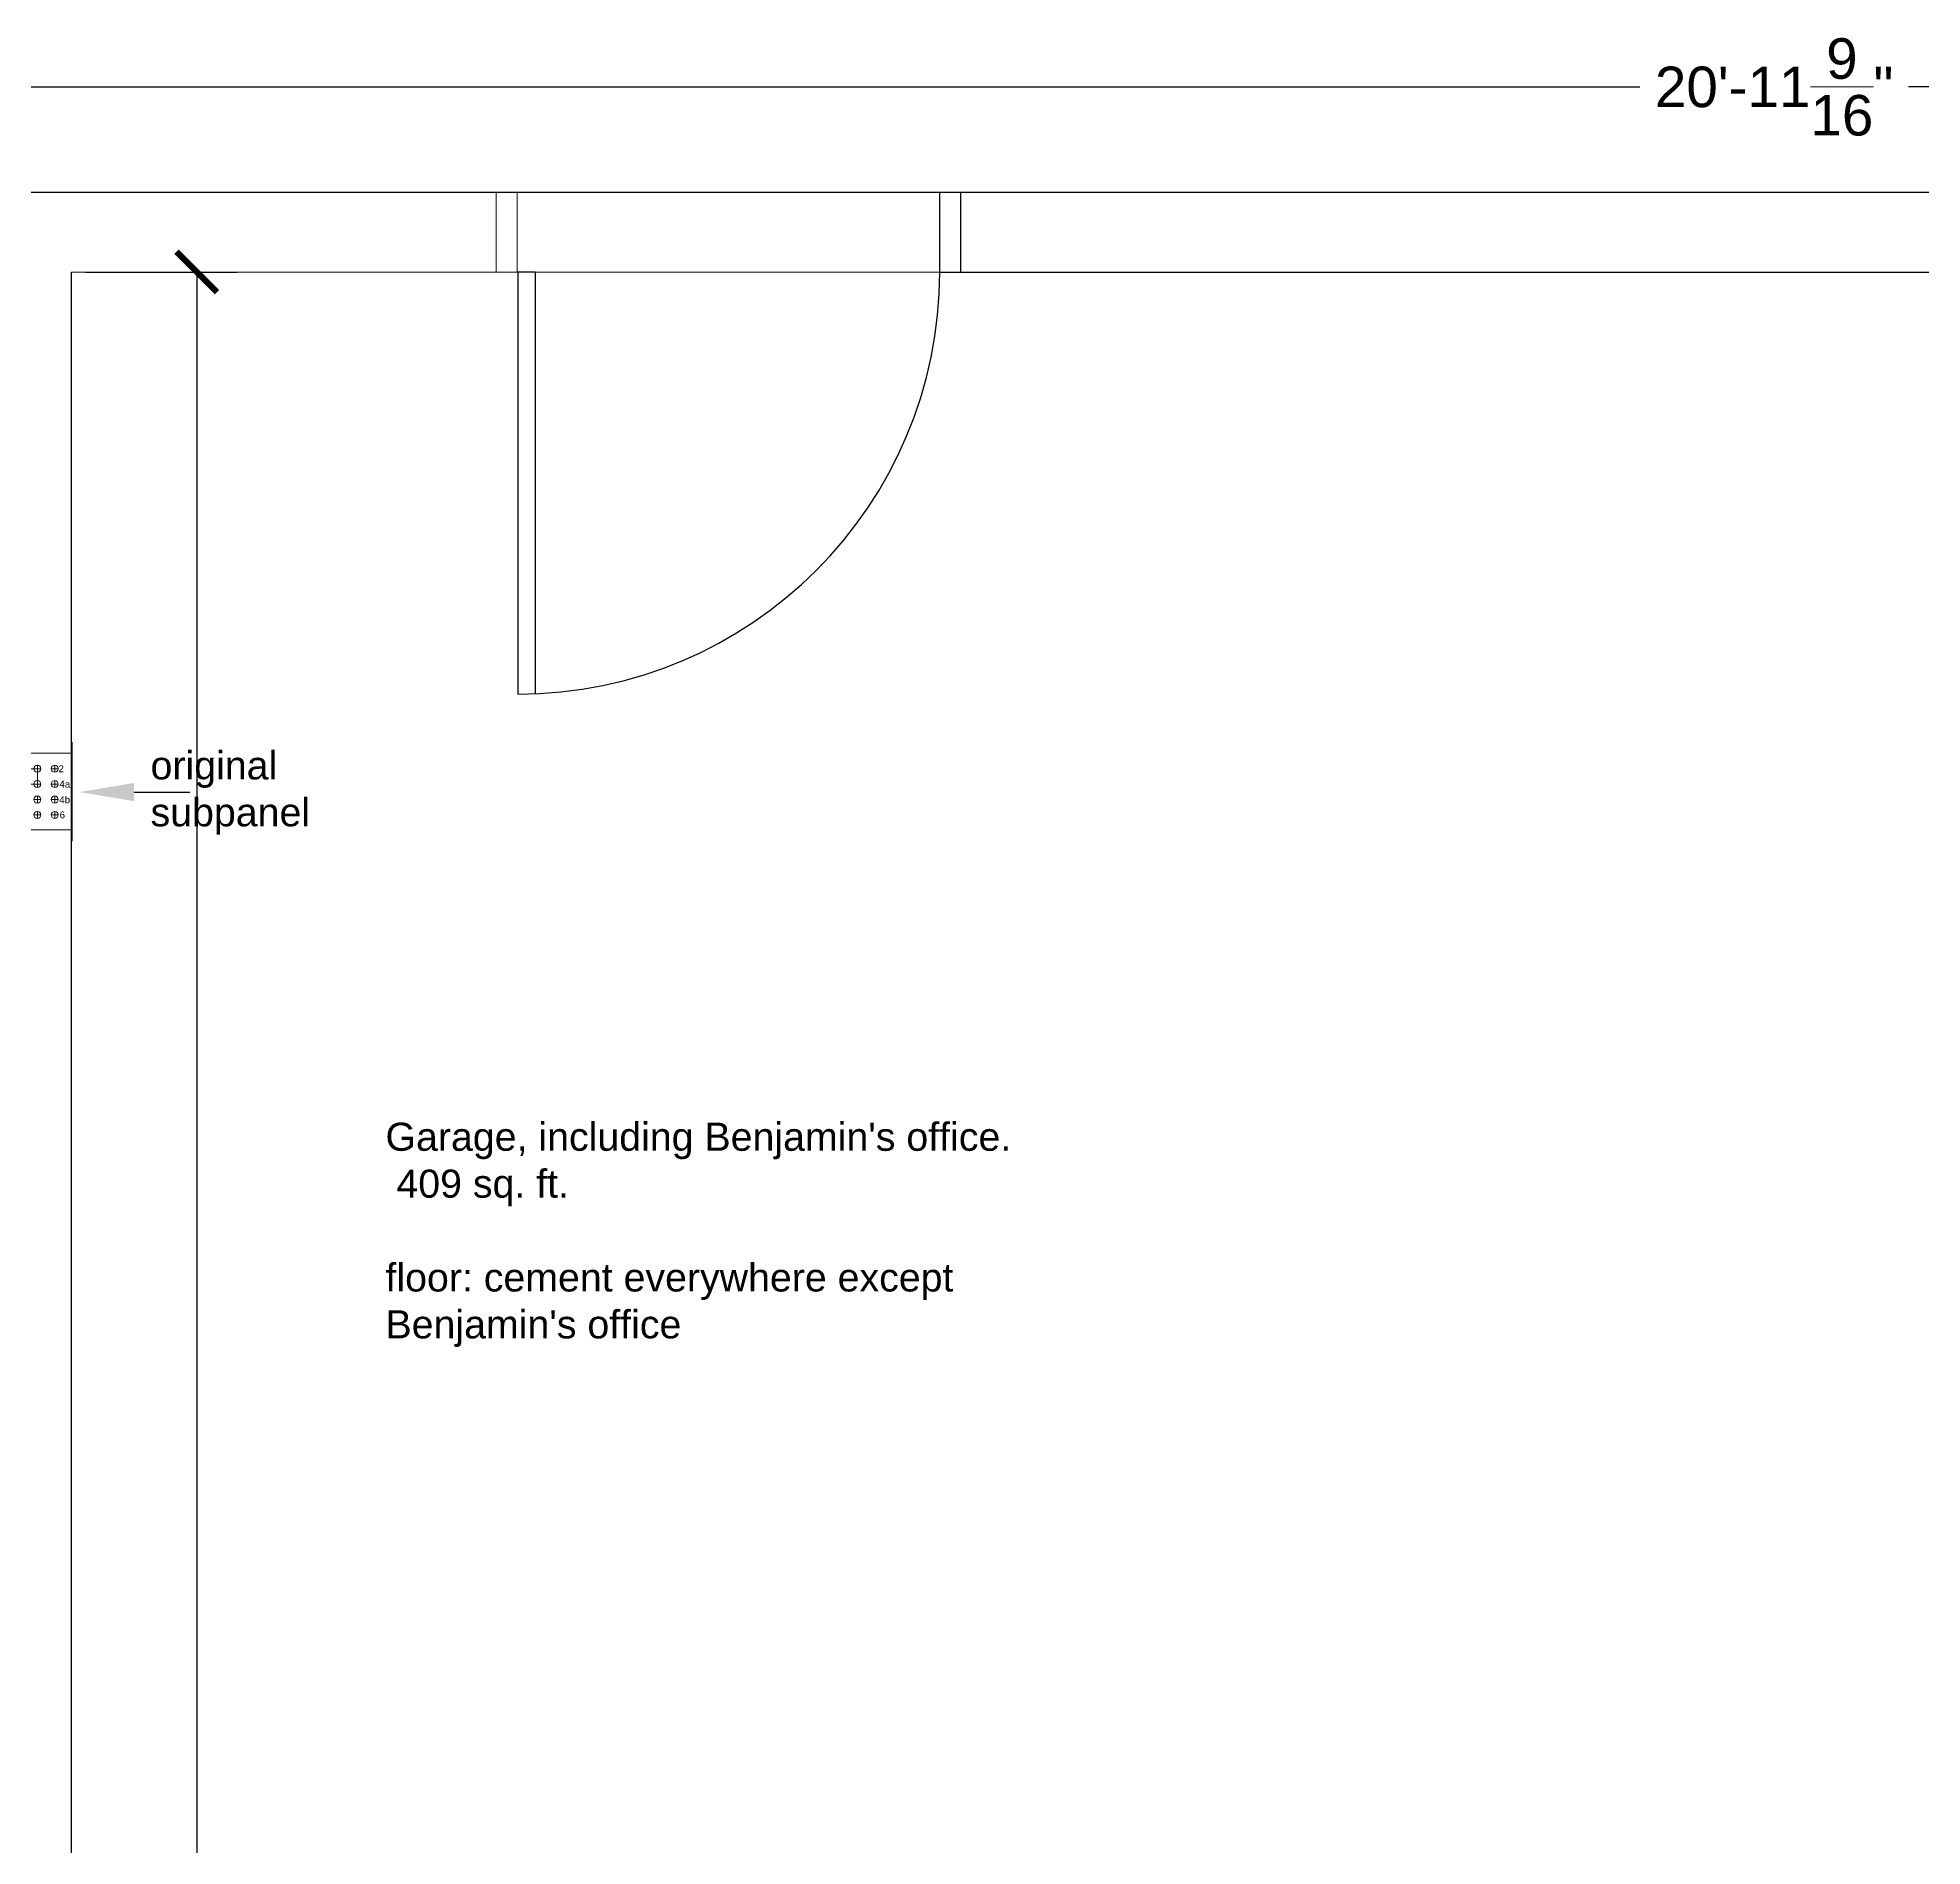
# Model space of a CAD drawing. Header units: inches. Extents: x -465 to -3, y 582 to 1088.
# Drawn here: x -270.5 to -136.5, y 959.8 to 1088.4 of the extents above; entities that cross this region are included whole.
import ezdxf

# ---------------------------------------------------------------- set-up
doc = ezdxf.new("R2010")
doc.units = ezdxf.units.IN
doc.header["$MEASUREMENT"] = 0
doc.layers.get('0').update_dxf_attribs({"color": 1, "lineweight": 9})
doc.layers.add('A-101-Floorplan-1st-floor', color=7, linetype='Continuous', lineweight=9)
doc.layers.add('A101-Dimensions', color=7, linetype='Continuous', lineweight=9)
doc.styles.add('Annotative', font='Arial.ttf')
doc.styles.add('Small', font='Arial.ttf')
doc.styles.get("Standard").update_dxf_attribs({"font": 'Arial.ttf', "height": 3})
doc.dimstyles.new('Annotative', dxfattribs={"dimtxt": 0.18, "dimasz": 0.18, "dimexe": 0.18, "dimexo": 0.0625, "dimgap": 0.09, "dimtad": 0, "dimtih": 1, "dimtoh": 1, "dimdec": 4, "dimzin": 0, "dimdsep": 46, "dimlunit": 4, "dimtxsty": 'Annotative', "dimblk": 'ARCHTICK', "dimblk1": 'ARCHTICK', "dimblk2": 'ARCHTICK', "dimcen": 0.09, "dimadec": 0, "dimazin": 0, "dimtfac": 1, "dimtdec": 4, "dimtofl": 0, "dimtmove": 0, "dimatfit": 3, "dimldrblk": 'ARCHTICK', "dimfxl": 1, "dimtolj": 1, "dimtzin": 0, "dimarcsym": 0})

# ---------------------------------------------------------------- blocks, each defined once
blk = doc.blocks.new('garage-door-exit-to-trailer')
at = {"layer": 'A-101-Floorplan-1st-floor', "lineweight": 30}
for p, q in [((0, 0), (0, -30)), ((1.25, 0), (0, 0)), ((1.25, 0), (1.25, -29.97))]:
    blk.add_line(p, q, dxfattribs=at)
blk.add_arc((0, 0), 30, 270, 0, dxfattribs=at)
blk = doc.blocks.new('original-sub-panel-55a')
at = {"layer": 'A-101-Floorplan-1st-floor', "lineweight": 5}
for p, q in [((-7.5, -11), (-7.5, 0)), ((-7.5, 0), (0, 0)), ((0, -12.62), (0, 1.62)), ((-5, -2.21), (-7.5, -2.21)), ((-5.5, -2.21), (-4.5, -2.21)), ((-5, -2.71), (-5, -1.71)), ((-5, -4.42), (-5, -2.21)), ((-3, -2.21), (-2, -2.21)), ((-2.5, -2.71), (-2.5, -1.71)), ((-7.5, -4.42), (-5, -4.42)), ((-5.5, -4.42), (-4.5, -4.42)), ((-5, -4.92), (-5, -3.92)), ((-3, -4.42), (-2, -4.42)), ((-2.5, -4.92), (-2.5, -3.92)), ((-5.5, -6.64), (-4.5, -6.64)), ((-5, -7.14), (-5, -6.14)), ((-3, -6.64), (-2, -6.64)), ((-2.5, -7.14), (-2.5, -6.14)), ((-5.5, -8.85), (-4.5, -8.85)), ((-5, -9.35), (-5, -8.35)), ((-3, -8.85), (-2, -8.85)), ((-2.5, -9.35), (-2.5, -8.35)), ((-7.5, -11), (0, -11))]:
    blk.add_line(p, q, dxfattribs=at)
for centre in [(-5, -2.21), (-2.5, -2.21), (-5, -4.42), (-2.5, -4.42), (-5, -6.64), (-2.5, -6.64), (-5, -8.85), (-2.5, -8.85)]:
    blk.add_circle(centre, 0.5, dxfattribs=at)
at = {"layer": 'A-101-Floorplan-1st-floor', "lineweight": 5, "style": 'Small'}
for s, p in [('2', (-1.97, -2.72)), ('1', (-7.21, -3.77)), ('4a', (-1.84, -4.93)), ('5', (-7.21, -6.99)), ('4b', (-1.85, -7.17)), ('7', (-7.13, -9.4)), ('6', (-1.8, -9.35))]:
    blk.add_text(s, height=1, dxfattribs=at).set_placement(p)
blk = doc.blocks.new('_ArchTick')
at = {"color": 0, "linetype": 'ByBlock', "lineweight": 30, "const_width": 0.15}
blk.add_lwpolyline([(-0.5, -0.5), (0.5, 0.5)], dxfattribs=at)
blk = doc.blocks.new('*D543')
at = {"layer": 'A101-Dimensions', "color": 0, "lineweight": -2, "transparency": 16777216}
for p, q in [((-267.07, 1071.75), (-256.29, 1071.75)), ((-259.17, 1071.75), (-259.17, 948.75)), ((-259.17, 816.03), (-259.17, 939.03)), ((-267.07, 816.03), (-256.29, 816.03))]:
    blk.add_line(p, q, dxfattribs=at)
at = {"layer": 'A101-Dimensions', "color": 0, "lineweight": -2, "transparency": 16777216, "xscale": 2.88, "yscale": 2.88, "zscale": 2.88}
for p, rotation in [((-259.17, 1071.75), 90), ((-259.17, 816.03), 270)]:
    blk.add_blockref('_ArchTick', p, dxfattribs=dict(at, rotation=rotation))
at = {"layer": 'A101-Dimensions', "color": 0, "lineweight": 5, "transparency": 16777216, "insert": (-259.17, 943.89), "char_height": 2.88, "attachment_point": 5, "style": 'Annotative'}
blk.add_mtext('\\A1;21\'-3{\\H1x;\\S3/4;}"', dxfattribs=at)
blk = doc.blocks.new('*D544')
at = {"layer": 'A101-Dimensions', "color": 0, "lineweight": -2, "transparency": 16777216}
for p, q in [((-272.82, 1078.44), (-272.82, 1087.79)), ((-21.26, 1078.44), (-21.26, 1087.79)), ((-272.82, 1084.91), (-156.59, 1084.91)), ((-21.26, 1084.91), (-137.48, 1084.91))]:
    blk.add_line(p, q, dxfattribs=at)
at = {"layer": 'A101-Dimensions', "color": 0, "lineweight": -2, "transparency": 16777216, "xscale": 2.88, "yscale": 2.88, "zscale": 2.88, "rotation": 180}
blk.add_blockref('_ArchTick', (-272.82, 1084.91), dxfattribs=at)
at = {"layer": 'A101-Dimensions', "color": 0, "lineweight": -2, "transparency": 16777216, "xscale": 2.88, "yscale": 2.88, "zscale": 2.88}
blk.add_blockref('_ArchTick', (-21.26, 1084.91), dxfattribs=at)
at = {"layer": 'A101-Dimensions', "color": 0, "lineweight": 5, "transparency": 16777216, "insert": (-147.04, 1084.91), "char_height": 2.88, "attachment_point": 5, "style": 'Annotative'}
blk.add_mtext('\\A1;20\'-11{\\H1x;\\S9/16;}"', dxfattribs=at)

msp = doc.modelspace()

# ---------------------------------------------------------------- linework, layer by layer
at = {"layer": 'A-101-Floorplan-1st-floor', "lineweight": -3}
for p, q in [((-272.81809, 1077.43729), (-21.25559, 1077.43729)), ((-206.35474, 1071.74979), (-206.35474, 1077.43729)), ((-204.85474, 1071.74979), (-204.85474, 1077.43729)), ((-268.06809, 816.03104), (-268.06809, 1071.74979)), ((-206.35474, 1071.74979), (-26.75559, 1071.74979))]:
    msp.add_line(p, q, dxfattribs=at)
at = {"layer": 'A-101-Floorplan-1st-floor', "lineweight": 5}
for p, q in [((-237.88059, 1071.74979), (-237.88059, 1077.43729)), ((-236.38059, 1071.74979), (-236.38059, 1077.43729)), ((-268.06809, 1071.74979), (-236.38059, 1071.74979)), ((-235.10074, 1071.74979), (-206.35474, 1071.74979))]:
    msp.add_line(p, q, dxfattribs=at)
at = {"layer": 'A-101-Floorplan-1st-floor', "lineweight": -2}
msp.add_lwpolyline([(-263.62431, 1034.77861), (-259.64868, 1034.77861)], dxfattribs=at)
at = {"layer": 'A-101-Floorplan-1st-floor', "lineweight": 5}
msp.add_solid([(-263.62431, 1034.13194), (-267.50431, 1034.77861), (-263.62431, 1035.42527)], dxfattribs=at)

# ---------------------------------------------------------------- block references
at = {"lineweight": -3}
msp.add_blockref('garage-door-exit-to-trailer', (-236.35074, 1071.74979), dxfattribs=at)
at = {"lineweight": 5, "xscale": 0.4950806891988623, "yscale": 0.4950806891988623, "zscale": 0.4950806891988623}
msp.add_blockref('original-sub-panel-55a', (-268.02231, 1037.53744), dxfattribs=at)

# ---------------------------------------------------------------- texts
at = {"layer": 'A-101-Floorplan-1st-floor', "lineweight": 5, "insert": (-262.45069, 1037.67924), "char_height": 2, "attachment_point": 1}
msp.add_mtext_dynamic_manual_height_columns('original\\Psubpanel', width=11.8084584, gutter_width=10, heights=[0], dxfattribs=at)
at = {"layer": 'A-101-Floorplan-1st-floor', "lineweight": 5, "insert": (-245.75146, 1011.28124), "char_height": 2, "width": 47.0299869, "attachment_point": 1}
msp.add_mtext("Garage, including Benjamin's office.\\P 409 sq. ft.\\P\\Pfloor: cement everywhere except Benjamin's office", dxfattribs=at)

# ---------------------------------------------------------------- dimensions: what is measured, and where the dimension line sits
at = {"layer": 'A101-Dimensions', "lineweight": 5}
dim = msp.add_linear_dim(base=(-21.25559, 1084.9075), p1=(-272.81809, 1077.43729), p2=(-21.25559, 1077.43729), dimstyle='Annotative', dxfattribs=at)
dim.commit()
dim.dimension.update_dxf_attribs({"geometry": '*D544', "text_midpoint": (-147.03684, 1084.9075)})
dim = msp.add_linear_dim(base=(-259.1708649011, 1071.7497935689), p1=(-268.0680907836, 816.0310435689), p2=(-268.0680907836, 1071.7497935689), angle=90, dimstyle='Annotative', dxfattribs=at)
dim.commit()
dim.dimension.update_dxf_attribs({"geometry": '*D543', "text_midpoint": (-259.1708649011, 943.8904185689)})

doc.saveas('drawing.dxf')
